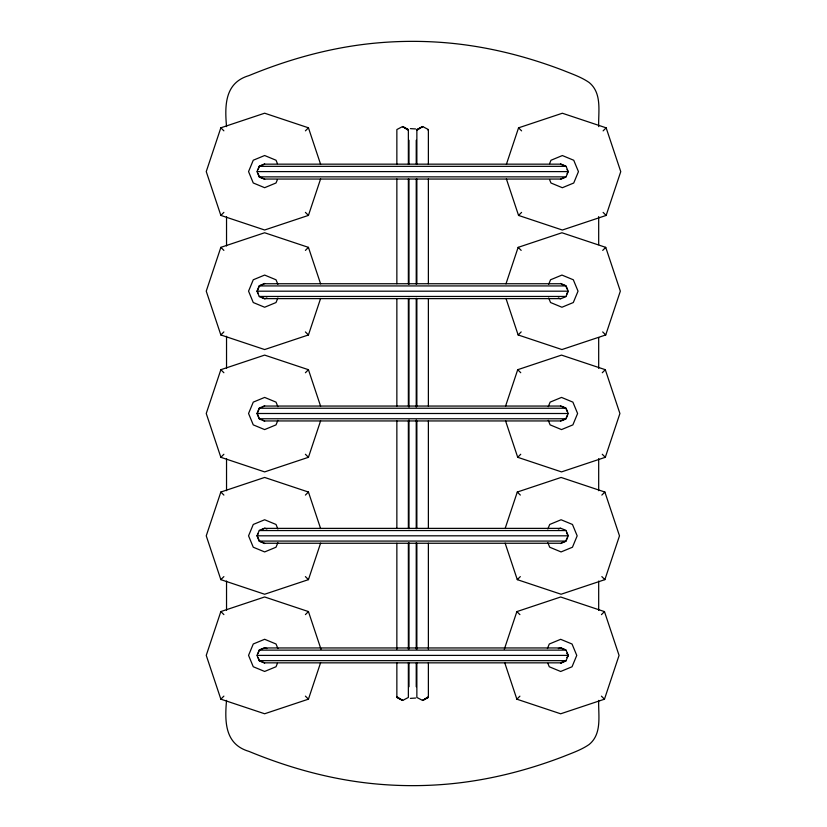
<?xml version="1.0" encoding="UTF-8"?>
<svg xmlns="http://www.w3.org/2000/svg" width="827" height="827" viewBox="0 0 827 827"><rect width="100%" height="100%" fill="white"/><g stroke="black" fill="none" stroke-linecap="round" stroke-linejoin="round"><path stroke-width="1.24" d="M402.604 126.531L407.887 130.035L408.362 129.55L402.604 126.531L396.857 129.55L396.857 164.222M409.003 179.232L409.003 284.209M422.628 700.469L427.9 696.965L428.376 697.45L422.628 700.469L416.86 697.45L416.86 662.778M320.607 164.304L308.44 127.803L264.64 113.206L220.85 127.803L206.243 171.602L220.85 215.402L264.64 229.999L308.44 215.402L320.607 178.901M320.607 283.857L308.44 247.356L264.64 232.759L220.85 247.356L206.243 291.156L220.85 334.956L264.64 349.552L308.44 334.956L320.607 298.454M320.607 406.202L308.44 369.7L264.64 355.103L220.85 369.7L206.243 413.5L220.85 457.3L264.64 471.897L308.44 457.3L320.607 420.798M320.607 528.546L308.44 492.044L264.64 477.448L220.85 492.044L206.243 535.844L220.85 579.644L264.64 594.241L308.44 579.644L320.607 543.143M321.01 649.288L308.44 611.567L264.64 596.97L220.85 611.567L206.243 655.366L220.85 699.166L264.64 713.763L308.44 699.166L320.607 662.665M506.393 164.335L518.56 127.834L562.36 113.237L606.15 127.834L620.757 171.634L606.15 215.433L562.36 230.03L518.56 215.433L506.393 178.932M505.979 283.857L518.136 247.356L561.936 232.759L605.736 247.356L620.333 291.156L605.736 334.956L561.936 349.552L518.136 334.956L505.979 298.454M505.545 406.202L517.712 369.7L561.512 355.103L605.312 369.7L619.909 413.5L605.312 457.3L561.512 471.897L517.712 457.3L505.545 420.798M505.121 528.546L517.288 492.044L561.088 477.448L604.878 492.044L619.485 535.844L604.878 579.644L561.088 594.241L517.288 579.644L505.121 543.143M504.294 649.309L516.865 611.598L560.665 597.001L604.465 611.598L619.061 655.397L604.465 699.197L560.665 713.794L516.865 699.197L504.708 662.696M567.25 657.589L568.118 655.397L567.177 653.237M560.541 663.223L565.947 660.876L568.242 655.356L565.957 649.929L560.51 647.696L558.328 648.616M258.117 169.494L259.42 166.341L264.681 164.16L560.541 164.16L565.802 166.341L259.42 166.341M258.117 293.285L257.238 291.187L259.42 285.925L264.681 283.744L560.541 283.744M565.802 418.762L259.42 418.762L257.238 413.5L259.42 408.238L565.802 408.238M560.541 543.256L264.681 543.256L259.42 541.075L257.238 535.813L258.117 533.715M258.117 653.289L259.42 650.136L264.681 647.954L560.541 647.954L565.802 650.136L259.42 650.136M567.115 173.711L567.984 171.602L567.115 169.494M566.681 294.34L567.984 291.187L257.238 291.187M566.247 417.707L567.115 415.609M567.115 537.922L565.802 541.075L259.42 541.075M567.115 657.506L567.984 655.397L567.115 653.289M277.427 179.573L276.011 182.984L264.64 187.688L253.258 182.974L248.555 171.592L253.269 160.221L264.65 155.517L276.022 160.231L277.438 163.643M277.903 297.989L276.011 302.537L264.64 307.241L253.258 302.527L248.555 291.145L253.269 279.774L264.65 275.071L276.022 279.784L277.903 284.333M277.903 420.333L276.011 424.882L264.64 429.585L253.258 424.871L248.555 413.49L253.269 402.118L264.65 397.415L276.022 402.129L277.903 406.677M277.903 542.677L276.011 547.226L264.64 551.929L253.258 547.216L248.555 535.834L253.269 524.463L264.65 519.759L276.022 524.473L277.903 529.022M277.427 663.337L276.011 666.748L264.64 671.452L253.258 666.738L248.555 655.366L253.269 643.985L264.65 639.281L276.022 643.995L277.903 648.544M549.573 163.663L550.989 160.252L562.36 155.548L573.742 160.262L578.445 171.634L573.731 183.015L562.35 187.719L550.978 183.005L549.562 179.593M548.683 284.323L550.565 279.774L561.947 275.071L573.318 279.784L578.032 291.166L573.307 302.537L561.936 307.241L550.555 302.527L548.673 297.978M548.249 406.667L550.141 402.118L561.523 397.415L572.894 402.129L577.597 413.5L572.884 424.882L561.502 429.585L550.131 424.871L548.249 420.323M547.825 529.011L549.717 524.463L561.088 519.759L572.47 524.473L577.174 535.844L572.46 547.226L561.078 551.929L549.707 547.216L547.825 542.667M547.412 648.564L549.293 644.016L560.675 639.312L572.046 644.026L576.76 655.397L572.036 666.779L560.665 671.483L549.283 666.769L547.877 663.357M220.85 215.402L223.879 212.363M305.411 130.842L308.44 127.803M220.85 334.956L223.879 331.916M305.411 250.395L308.44 247.356M220.85 457.3L223.879 454.261M305.411 372.739L308.44 369.7M518.56 215.433L521.589 212.394M603.121 130.873L606.15 127.834M220.85 579.644L223.879 576.605M305.411 495.084L308.44 492.044M518.136 334.956L521.175 331.916M602.707 250.395L605.736 247.356M220.85 699.166L223.879 696.127M305.411 614.606L308.44 611.567M517.712 457.3L520.741 454.261M602.283 372.739L605.312 369.7M517.288 579.644L520.317 576.605M601.849 495.084L604.878 492.044M516.865 699.197L519.904 696.158M601.436 614.637L604.465 611.598M427.9 130.035L428.376 129.55L422.628 126.531L416.86 129.55L416.86 164.222M402.604 700.469L396.857 697.45L397.332 696.965L402.604 700.469L408.362 697.45L408.362 662.778M415.65 698.04L410.399 698.381M422.628 700.345L428.252 697.326M416.984 129.674L422.628 126.655M264.65 163.901L259.213 166.186L256.99 171.644L259.264 177.071L264.723 179.304M264.65 283.454L259.213 285.739L256.99 291.197L259.264 296.624L264.723 298.857L266.894 297.937M264.65 405.799L259.213 408.083L256.99 413.5L259.213 418.917L264.65 421.201M560.582 421.201L566.009 418.917L568.242 413.5L566.009 408.083L560.582 405.799M558.328 529.063L560.51 528.143L565.957 530.376L568.242 535.803L566.009 541.261L560.582 543.546M560.582 663.099L566.009 660.814M262.583 406.925L264.681 406.057L560.541 406.057M262.583 529.249L264.681 528.37L560.541 528.37M561.595 420.509L564.758 419.196M561.595 542.822L564.758 541.509M560.51 179.304L565.957 177.071L568.242 171.644L566.009 166.186L560.582 163.901M410.399 128.619L415.65 128.96M257.238 171.602L567.984 171.602M259.42 176.864L565.802 176.864L560.541 179.045L264.681 179.045L259.42 176.864L258.117 173.711M259.42 285.925L565.802 285.925L567.115 289.078M259.42 296.448L565.802 296.448M560.541 298.63L264.681 298.63L262.583 297.751M257.238 413.5L567.984 413.5M560.541 420.943L264.681 420.943L262.583 420.075M259.42 530.552L565.802 530.552M257.238 535.813L567.984 535.813L566.681 532.66M257.238 655.397L567.984 655.397M259.42 660.659L565.802 660.659L560.541 662.841L264.681 662.841L259.42 660.659L258.117 657.506M560.293 647.83L563.58 649.123M561.595 284.178L564.758 285.491M561.595 406.491L564.758 407.804M560.582 283.454L566.009 285.739L568.242 291.197L565.957 296.624L560.51 298.857L558.328 297.937M266.894 529.063L264.723 528.143L259.264 530.376L256.99 535.803L259.213 541.261L264.65 543.546M266.894 648.616L264.723 647.696L259.264 649.929L256.99 655.356L259.213 660.814L264.65 663.099M402.604 126.655L408.238 129.674M396.981 697.326L402.604 700.345M518.56 127.834L521.599 130.862M603.121 212.405L606.15 215.433M416.86 129.55L417.335 130.035L422.628 126.531M518.136 247.356L521.175 250.385M602.697 331.927L605.736 334.956M517.712 369.7L520.752 372.729M602.273 454.271L605.312 457.3M220.85 127.803L223.879 130.831M305.401 212.374L308.44 215.402M517.288 492.044L520.328 495.073M601.849 576.605L604.878 579.644M220.85 247.356L223.879 250.385M305.401 331.927L308.44 334.956M516.865 611.598L519.904 614.626M601.425 696.158L604.465 699.197M220.85 369.7L223.879 372.729M305.401 454.271L308.44 457.3M220.85 492.044L223.879 495.073M305.401 576.615L308.44 579.644M220.85 611.567L223.879 614.606M305.401 696.138L308.44 699.166M566.247 409.293L567.115 411.391M598.686 126.603C598.2 111.81 602.335 93.337 589.165 82.524C581.267 77.045 572.077 73.996 563.239 70.398C527.037 56.556 489.233 46.932 450.601 43.18A396.123 396.123 0 0 0 374.631 43.18C331.317 47.325 289.088 59.058 248.937 75.619C224.841 82.71 224.644 105.215 226.536 126.603M598.686 216.571L598.686 244.668M598.686 337.571L598.686 368.366M598.686 458.634L598.686 490.711M598.686 581.04L598.686 610.429M598.686 700.397C598.2 715.19 602.335 733.663 589.165 744.476C581.267 749.955 572.077 753.004 563.239 756.602C527.037 770.444 489.233 780.068 450.601 783.82A396.123 396.123 0 0 1 374.631 783.82C331.317 779.675 289.088 767.942 248.937 751.381C224.841 744.29 224.644 721.785 226.536 700.397M428.376 129.55L428.376 164.222M428.376 178.983L428.376 283.775M428.376 298.537L428.376 406.119M428.376 420.881L428.376 528.463M428.376 543.225L428.376 649.247M428.376 662.778L428.376 697.45M416.86 178.983L416.86 283.775M416.86 298.537L416.86 406.119M416.86 420.881L416.86 528.463M416.86 543.225L416.86 649.247M416.229 140.249L416.229 163.87M416.229 179.232L416.229 284.209M416.229 298.289L416.229 407.101M416.229 419.899L416.229 528.711M416.229 542.791L416.229 649.05M416.229 663.13L416.229 686.751M409.003 140.249L409.003 163.87M409.003 298.289L409.003 407.101M409.003 419.899L409.003 528.711M409.003 542.791L409.003 649.05M409.003 663.13L409.003 686.751M408.362 129.55L408.362 164.222M408.362 178.983L408.362 283.775M408.362 298.537L408.362 406.119M408.362 420.881L408.362 528.463M408.362 543.225L408.362 649.247M396.857 178.983L396.857 283.775M396.857 298.537L396.857 406.119M396.857 420.881L396.857 528.463M396.857 543.225L396.857 649.247M396.857 662.778L396.857 697.45M226.536 216.571L226.536 245.96M226.536 336.289L226.536 368.366M226.536 458.634L226.536 490.711M226.536 581.04L226.536 610.429"/></g></svg>
